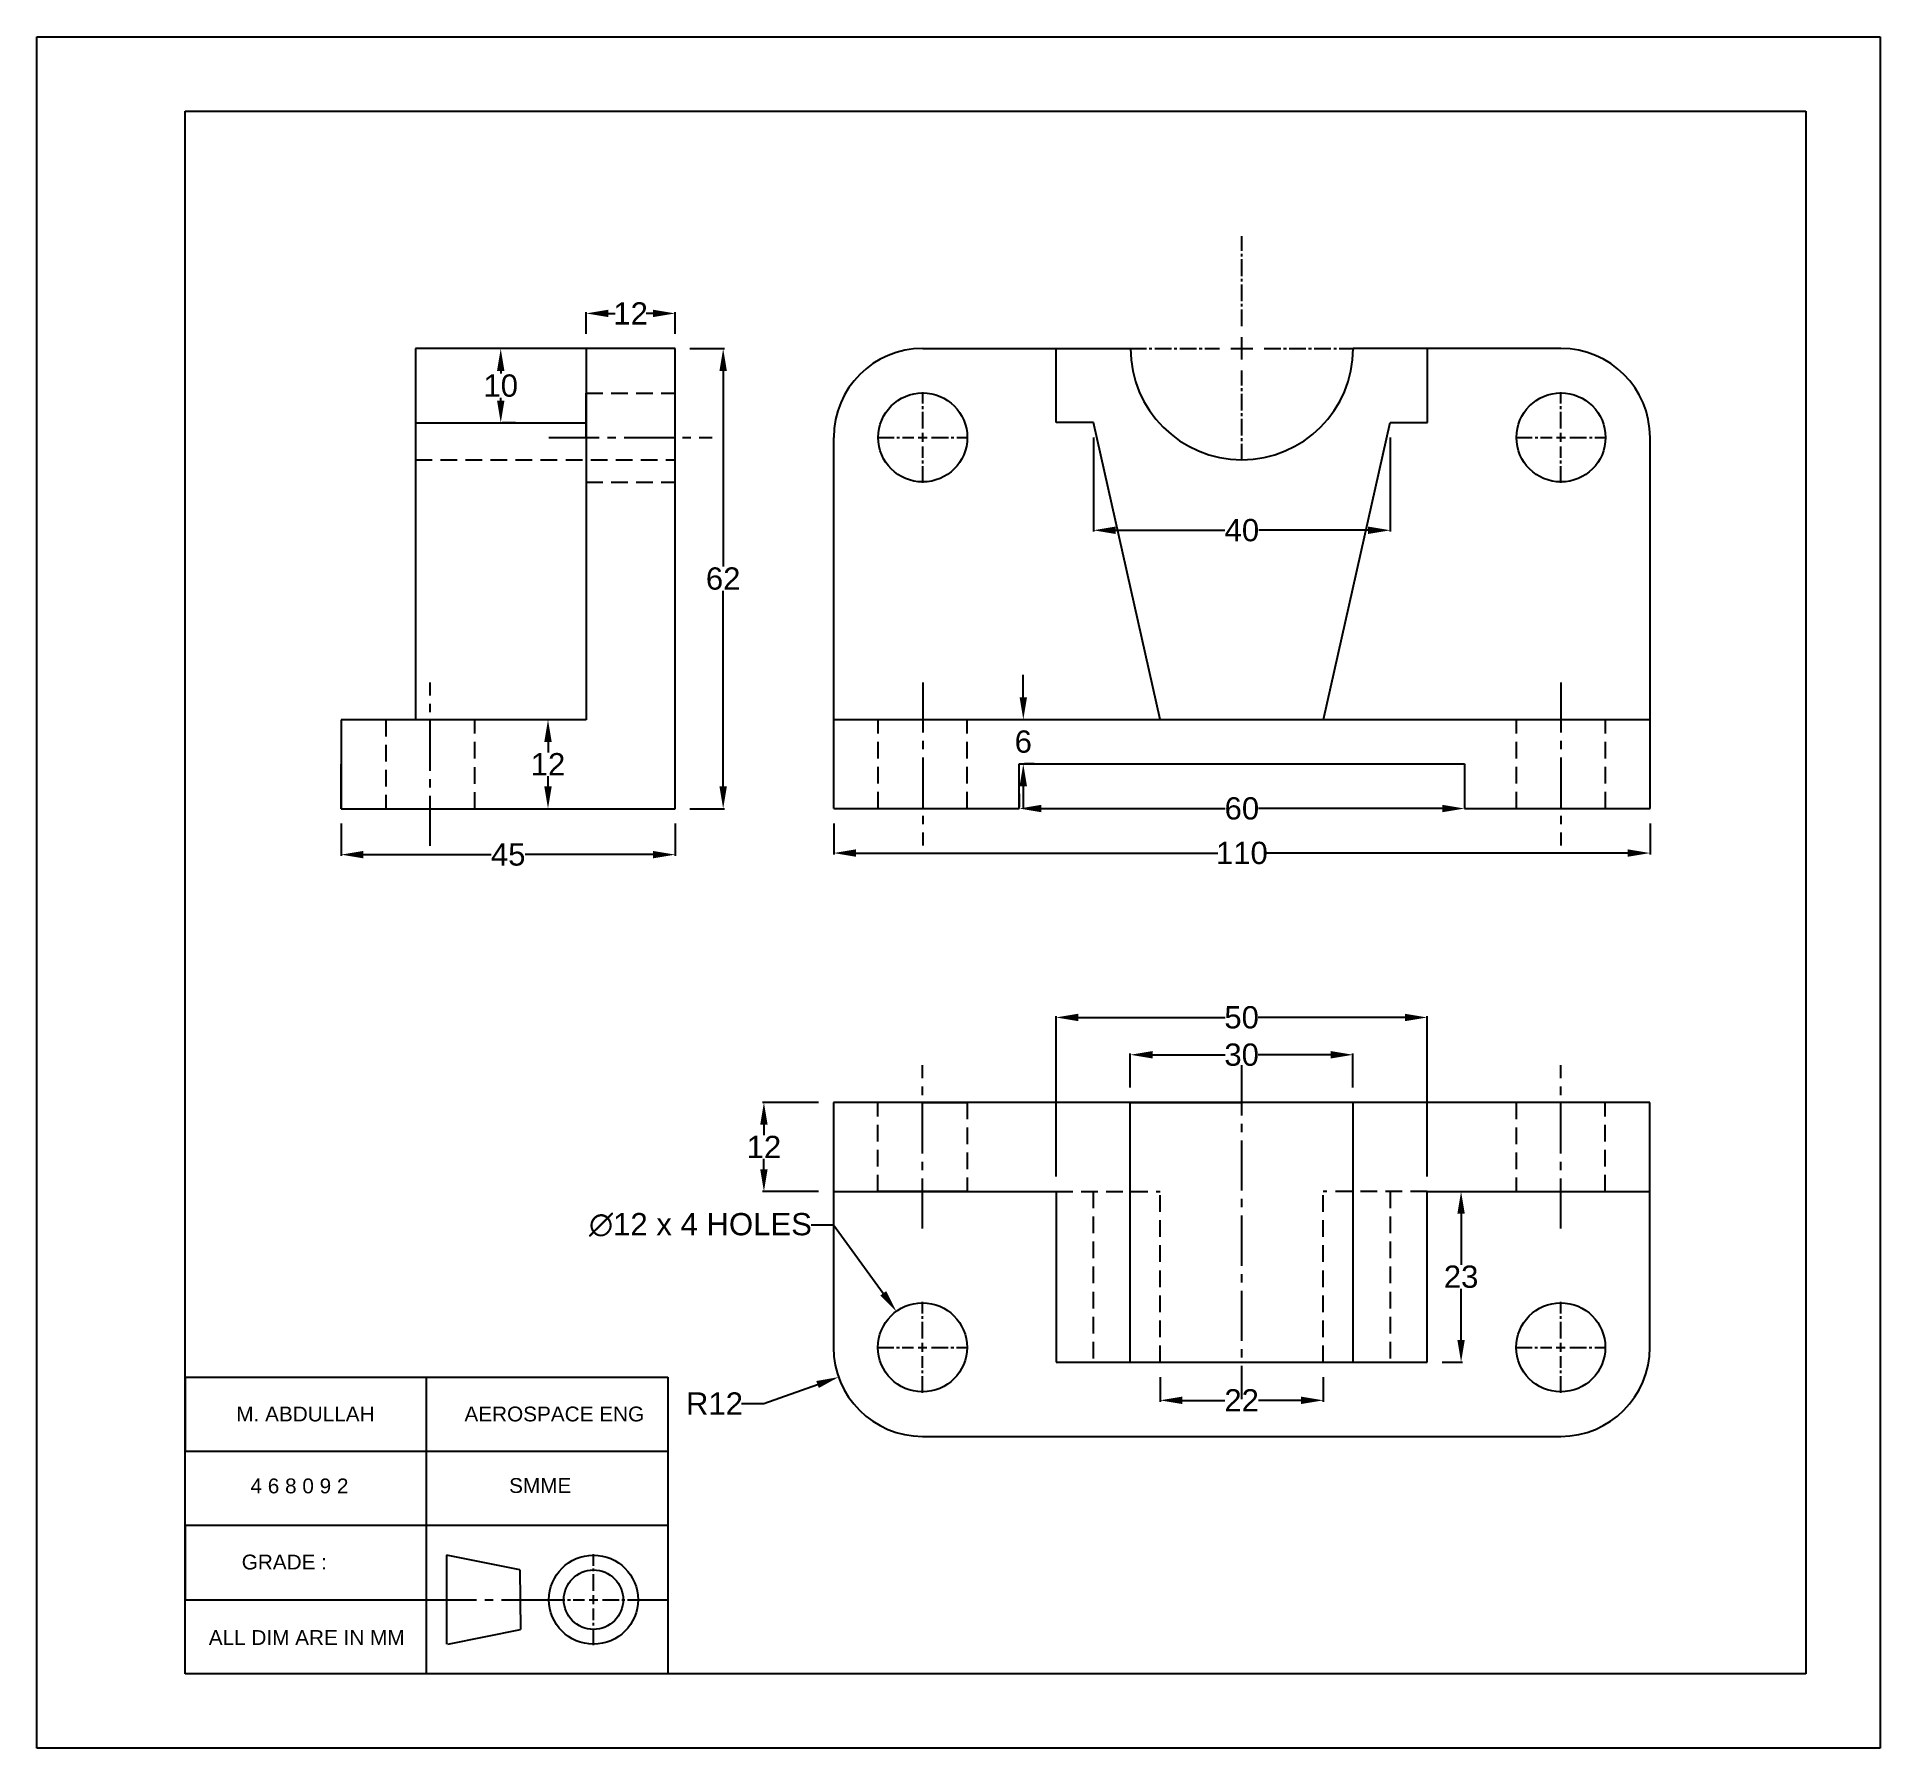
# Model space of a CAD drawing. Header units: inches. Extents: x 411 to 659, y 17 to 248.
import ezdxf

# ---------------------------------------------------------------- set-up
doc = ezdxf.new("R2010")
doc.units = ezdxf.units.IN
doc.header["$LTSCALE"] = 3
doc.header["$MEASUREMENT"] = 0
doc.linetypes.add('CENTER2', pattern=[1.125, 0.75, -0.125, 0.125, -0.125])
doc.linetypes.add('DASHED2', pattern=[0.375, 0.25, -0.125])
doc.styles.get("Standard").update_dxf_attribs({"font": 'arial.ttf'})
doc.dimstyles.get("Standard").update_dxf_attribs({"dimtxt": 3, "dimasz": 3, "dimexe": 0.18, "dimexo": 2, "dimgap": 0.09, "dimtad": 0, "dimtih": 1, "dimtoh": 1, "dimdec": 0, "dimzin": 0, "dimdsep": 46, "dimtxsty": 'Standard', "dimcen": 0.09, "dimclrd": 2, "dimclre": 2, "dimclrt": 3, "dimadec": 0, "dimazin": 0, "dimtfac": 1, "dimtdec": 0, "dimtofl": 0, "dimtmove": 0, "dimatfit": 3, "dimfxl": 1, "dimtolj": 1, "dimtzin": 0, "dimarcsym": 0})

# ---------------------------------------------------------------- blocks, each defined once
blk = doc.blocks.new('*U44')
at = {"color": 0, "linetype": 'CENTER2', "transparency": 16777216}
for p, q in [((0, 3), (0, 15.12)), ((-15.12, 0), (-3, 0)), ((3, 0), (15.12, 0)), ((0, -15.12), (0, -3))]:
    blk.add_line(p, q, dxfattribs=at)
at = {"color": 0, "linetype": 'Continuous', "transparency": 16777216}
for p, q in [((-1.5, 0), (1.5, 0)), ((0, -1.5), (0, 1.5))]:
    blk.add_line(p, q, dxfattribs=at)
blk = doc.blocks.new('*U45')
at = {"color": 0, "linetype": 'CENTER2', "transparency": 16777216}
for p, q in [((0, 1.2), (0, 6.12)), ((-6.12, 0), (-1.2, 0)), ((1.2, 0), (6.12, 0)), ((0, -6.12), (0, -1.2))]:
    blk.add_line(p, q, dxfattribs=at)
at = {"color": 0, "linetype": 'Continuous', "transparency": 16777216}
for p, q in [((-0.6, 0), (0.6, 0)), ((0, -0.6), (0, 0.6))]:
    blk.add_line(p, q, dxfattribs=at)
blk = doc.blocks.new('*U46')
at = {"color": 0, "linetype": 'CENTER2', "transparency": 16777216}
for p, q in [((0, 1.2), (0, 6.12)), ((-6.12, 0), (-1.2, 0)), ((1.2, 0), (6.12, 0)), ((0, -6.12), (0, -1.2))]:
    blk.add_line(p, q, dxfattribs=at)
at = {"color": 0, "linetype": 'Continuous', "transparency": 16777216}
for p, q in [((-0.6, 0), (0.6, 0)), ((0, -0.6), (0, 0.6))]:
    blk.add_line(p, q, dxfattribs=at)
blk = doc.blocks.new('*D49')
at = {"color": 2, "linetype": 'ByBlock', "lineweight": -2, "ltscale": 3, "transparency": 16777216}
for p, q in [((553.02, 193.8), (553.02, 181.11)), ((593.02, 193.8), (593.02, 181.11)), ((556.02, 181.29), (570.73, 181.29)), ((590.02, 181.29), (575.31, 181.29))]:
    blk.add_line(p, q, dxfattribs=at)
at = {"color": 2, "linetype": 'ByBlock', "ltscale": 3, "transparency": 16777216}
for points in [[(556.02, 181.79), (556.02, 180.79), (553.02, 181.29)], [(590.02, 181.79), (590.02, 180.79), (593.02, 181.29)]]:
    blk.add_solid(points, dxfattribs=at)
at = {"layer": 'Defpoints', "color": 0, "linetype": 'ByBlock', "ltscale": 3, "transparency": 16777216}
for p in [(553.02, 195.8), (593.02, 195.8), (593.02, 181.29)]:
    blk.add_point(p, dxfattribs=at)
at = {"color": 3, "linetype": 'ByBlock', "ltscale": 3, "transparency": 16777216, "insert": (573.02, 181.29), "char_height": 3, "attachment_point": 5}
blk.add_mtext('\\A1;40', dxfattribs=at)
blk = doc.blocks.new('*D50')
at = {"color": 2, "linetype": 'ByBlock', "lineweight": -2, "ltscale": 3, "transparency": 16777216}
for p, q in [((543.02, 145.8), (543.02, 143.98)), ((603.02, 145.8), (603.02, 143.98)), ((546.02, 143.8), (570.78, 143.8)), ((600.02, 143.8), (575.26, 143.8))]:
    blk.add_line(p, q, dxfattribs=at)
at = {"color": 2, "linetype": 'ByBlock', "ltscale": 3, "transparency": 16777216}
for points in [[(546.02, 144.3), (546.02, 143.3), (543.02, 143.8)], [(600.02, 144.3), (600.02, 143.3), (603.02, 143.8)]]:
    blk.add_solid(points, dxfattribs=at)
at = {"layer": 'Defpoints', "color": 0, "linetype": 'ByBlock', "ltscale": 3, "transparency": 16777216}
for p in [(543.02, 143.8), (603.02, 143.8), (603.02, 143.8)]:
    blk.add_point(p, dxfattribs=at)
at = {"color": 3, "linetype": 'ByBlock', "ltscale": 3, "transparency": 16777216, "insert": (573.02, 143.8), "char_height": 3, "attachment_point": 5}
blk.add_mtext('\\A1;60', dxfattribs=at)
blk = doc.blocks.new('*D51')
at = {"color": 2, "linetype": 'ByBlock', "lineweight": -2, "ltscale": 3, "transparency": 16777216}
for p, q in [((518.02, 141.8), (518.02, 137.62)), ((628.02, 141.8), (628.02, 137.62)), ((521.02, 137.8), (569.76, 137.8)), ((625.02, 137.8), (576.28, 137.8))]:
    blk.add_line(p, q, dxfattribs=at)
at = {"color": 2, "linetype": 'ByBlock', "ltscale": 3, "transparency": 16777216}
for points in [[(521.02, 138.3), (521.02, 137.3), (518.02, 137.8)], [(625.02, 138.3), (625.02, 137.3), (628.02, 137.8)]]:
    blk.add_solid(points, dxfattribs=at)
at = {"layer": 'Defpoints', "color": 0, "linetype": 'ByBlock', "ltscale": 3, "transparency": 16777216}
for p in [(518.02, 143.8), (628.02, 143.8), (628.02, 137.8)]:
    blk.add_point(p, dxfattribs=at)
at = {"color": 3, "linetype": 'ByBlock', "ltscale": 3, "transparency": 16777216, "insert": (573.02, 137.8), "char_height": 3, "attachment_point": 5}
blk.add_mtext('\\A1;110', dxfattribs=at)
blk = doc.blocks.new('*D52')
at = {"color": 2, "linetype": 'ByBlock', "lineweight": -2, "ltscale": 3, "transparency": 16777216}
for p, q in [((543.57, 158.8), (543.57, 161.8)), ((542.02, 155.8), (543.75, 155.8)), ((545.02, 149.8), (543.75, 149.8)), ((543.57, 146.8), (543.57, 143.8))]:
    blk.add_line(p, q, dxfattribs=at)
at = {"color": 2, "linetype": 'ByBlock', "ltscale": 3, "transparency": 16777216}
for points in [[(543.07, 158.8), (544.07, 158.8), (543.57, 155.8)], [(543.07, 146.8), (544.07, 146.8), (543.57, 149.8)]]:
    blk.add_solid(points, dxfattribs=at)
at = {"layer": 'Defpoints', "color": 0, "linetype": 'ByBlock', "ltscale": 3, "transparency": 16777216}
for p in [(540.02, 155.8), (543.57, 155.8), (543.02, 149.8)]:
    blk.add_point(p, dxfattribs=at)
at = {"color": 3, "linetype": 'ByBlock', "ltscale": 3, "transparency": 16777216, "insert": (543.57, 152.8), "char_height": 3, "attachment_point": 5}
blk.add_mtext('\\A1;6', dxfattribs=at)
blk = doc.blocks.new('*U47')
at = {"color": 0, "linetype": 'CENTER2', "transparency": 16777216}
for p, q in [((0, 1.2), (0, 6.12)), ((-6.12, 0), (-1.2, 0)), ((1.2, 0), (6.12, 0)), ((0, -6.12), (0, -1.2))]:
    blk.add_line(p, q, dxfattribs=at)
at = {"color": 0, "linetype": 'Continuous', "transparency": 16777216}
for p, q in [((-0.6, 0), (0.6, 0)), ((0, -0.6), (0, 0.6))]:
    blk.add_line(p, q, dxfattribs=at)
blk = doc.blocks.new('*U48')
at = {"color": 0, "linetype": 'CENTER2', "transparency": 16777216}
for p, q in [((0, 1.2), (0, 6.12)), ((-6.12, 0), (-1.2, 0)), ((1.2, 0), (6.12, 0)), ((0, -6.12), (0, -1.2))]:
    blk.add_line(p, q, dxfattribs=at)
at = {"color": 0, "linetype": 'Continuous', "transparency": 16777216}
for p, q in [((-0.6, 0), (0.6, 0)), ((0, -0.6), (0, 0.6))]:
    blk.add_line(p, q, dxfattribs=at)
blk = doc.blocks.new('*D53')
at = {"color": 2, "linetype": 'ByBlock', "lineweight": -2, "ltscale": 3, "transparency": 16777216}
for p, q in [((561.99, 67.2), (561.99, 63.88)), ((583.99, 67.2), (583.99, 63.88)), ((564.99, 64.06), (570.74, 64.06)), ((580.99, 64.06), (575.24, 64.06))]:
    blk.add_line(p, q, dxfattribs=at)
at = {"color": 2, "linetype": 'ByBlock', "ltscale": 3, "transparency": 16777216}
for points in [[(564.99, 64.56), (564.99, 63.56), (561.99, 64.06)], [(580.99, 64.56), (580.99, 63.56), (583.99, 64.06)]]:
    blk.add_solid(points, dxfattribs=at)
at = {"layer": 'Defpoints', "color": 0, "linetype": 'ByBlock', "ltscale": 3, "transparency": 16777216}
for p in [(561.99, 69.2), (583.99, 69.2), (583.99, 64.06)]:
    blk.add_point(p, dxfattribs=at)
at = {"color": 3, "linetype": 'ByBlock', "ltscale": 3, "transparency": 16777216, "insert": (572.99, 64.06), "char_height": 3, "attachment_point": 5}
blk.add_mtext('\\A1;22', dxfattribs=at)
blk = doc.blocks.new('*D54')
at = {"color": 2, "linetype": 'ByBlock', "lineweight": -2, "ltscale": 3, "transparency": 16777216}
for p, q in [((599.99, 92.2), (602.74, 92.2)), ((602.56, 89.2), (602.56, 82.32)), ((602.56, 72.2), (602.56, 79.07)), ((599.99, 69.2), (602.74, 69.2))]:
    blk.add_line(p, q, dxfattribs=at)
at = {"color": 2, "linetype": 'ByBlock', "ltscale": 3, "transparency": 16777216}
for points in [[(602.06, 89.2), (603.06, 89.2), (602.56, 92.2)], [(602.06, 72.2), (603.06, 72.2), (602.56, 69.2)]]:
    blk.add_solid(points, dxfattribs=at)
at = {"layer": 'Defpoints', "color": 0, "linetype": 'ByBlock', "ltscale": 3, "transparency": 16777216}
for p in [(597.99, 92.2), (597.99, 69.2), (602.56, 69.2)]:
    blk.add_point(p, dxfattribs=at)
at = {"color": 3, "linetype": 'ByBlock', "ltscale": 3, "transparency": 16777216, "insert": (602.56, 80.7), "char_height": 3, "attachment_point": 5}
blk.add_mtext('\\A1;23', dxfattribs=at)
blk = doc.blocks.new('*D55')
at = {"color": 2, "linetype": 'ByBlock', "lineweight": -2, "ltscale": 3, "transparency": 16777216}
for p, q in [((515.99, 104.2), (508.44, 104.2)), ((508.62, 101.2), (508.62, 99.79)), ((508.62, 95.2), (508.62, 96.6)), ((515.99, 92.2), (508.44, 92.2))]:
    blk.add_line(p, q, dxfattribs=at)
at = {"color": 2, "linetype": 'ByBlock', "ltscale": 3, "transparency": 16777216}
for points in [[(508.12, 101.2), (509.12, 101.2), (508.62, 104.2)], [(508.12, 95.2), (509.12, 95.2), (508.62, 92.2)]]:
    blk.add_solid(points, dxfattribs=at)
at = {"layer": 'Defpoints', "color": 0, "linetype": 'ByBlock', "ltscale": 3, "transparency": 16777216}
for p in [(517.99, 104.2), (508.62, 92.2), (517.99, 92.2)]:
    blk.add_point(p, dxfattribs=at)
at = {"color": 3, "linetype": 'ByBlock', "ltscale": 3, "transparency": 16777216, "insert": (508.62, 98.2), "char_height": 3, "attachment_point": 5}
blk.add_mtext('\\A1;12', dxfattribs=at)
blk = doc.blocks.new('*D56')
at = {"color": 2, "linetype": 'ByBlock', "lineweight": -2, "ltscale": 3, "transparency": 16777216}
for p, q in [((557.99, 106.2), (557.99, 110.8)), ((560.99, 110.62), (570.76, 110.62)), ((584.99, 110.62), (575.22, 110.62)), ((587.99, 106.2), (587.99, 110.8))]:
    blk.add_line(p, q, dxfattribs=at)
at = {"color": 2, "linetype": 'ByBlock', "ltscale": 3, "transparency": 16777216}
for points in [[(560.99, 111.12), (560.99, 110.12), (557.99, 110.62)], [(584.99, 111.12), (584.99, 110.12), (587.99, 110.62)]]:
    blk.add_solid(points, dxfattribs=at)
at = {"layer": 'Defpoints', "color": 0, "linetype": 'ByBlock', "ltscale": 3, "transparency": 16777216}
for p in [(587.99, 110.62), (557.99, 104.2), (587.99, 104.2)]:
    blk.add_point(p, dxfattribs=at)
at = {"color": 3, "linetype": 'ByBlock', "ltscale": 3, "transparency": 16777216, "insert": (572.99, 110.62), "char_height": 3, "attachment_point": 5}
blk.add_mtext('\\A1;30', dxfattribs=at)
blk = doc.blocks.new('*D57')
at = {"color": 2, "linetype": 'ByBlock', "lineweight": -2, "ltscale": 3, "transparency": 16777216}
for p, q in [((547.99, 94.2), (547.99, 115.83)), ((550.99, 115.65), (570.75, 115.65)), ((594.99, 115.65), (575.22, 115.65)), ((597.99, 94.2), (597.99, 115.83))]:
    blk.add_line(p, q, dxfattribs=at)
at = {"color": 2, "linetype": 'ByBlock', "ltscale": 3, "transparency": 16777216}
for points in [[(550.99, 116.15), (550.99, 115.15), (547.99, 115.65)], [(594.99, 116.15), (594.99, 115.15), (597.99, 115.65)]]:
    blk.add_solid(points, dxfattribs=at)
at = {"layer": 'Defpoints', "color": 0, "linetype": 'ByBlock', "ltscale": 3, "transparency": 16777216}
for p in [(597.99, 115.65), (547.99, 92.2), (597.99, 92.2)]:
    blk.add_point(p, dxfattribs=at)
at = {"color": 3, "linetype": 'ByBlock', "ltscale": 3, "transparency": 16777216, "insert": (572.99, 115.65), "char_height": 3, "attachment_point": 5}
blk.add_mtext('\\A1;50', dxfattribs=at)
blk = doc.blocks.new('*D58')
at = {"color": 2, "linetype": 'ByBlock', "lineweight": -2, "ltscale": 3, "transparency": 16777216}
for p, q in [((514.99, 87.7), (517.99, 87.7)), ((517.99, 87.7), (524.69, 78.48)), ((529.9, 71.2), (530.08, 71.2)), ((529.99, 71.11), (529.99, 71.29))]:
    blk.add_line(p, q, dxfattribs=at)
at = {"color": 2, "linetype": 'ByBlock', "ltscale": 3, "transparency": 16777216}
blk.add_solid([(525.1, 78.77), (524.29, 78.18), (526.46, 76.05)], dxfattribs=at)
at = {"layer": 'Defpoints', "color": 0, "linetype": 'ByBlock', "ltscale": 3, "transparency": 16777216}
for p in [(526.46, 76.05), (533.52, 66.35)]:
    blk.add_point(p, dxfattribs=at)
at = {"color": 3, "linetype": 'ByBlock', "ltscale": 3, "transparency": 16777216, "insert": (500.07, 87.7), "char_height": 3, "attachment_point": 5}
blk.add_mtext('\\A1;∅12 x 4 HOLES', dxfattribs=at)
blk = doc.blocks.new('*D59')
at = {"color": 2, "linetype": 'ByBlock', "lineweight": -2, "ltscale": 3, "transparency": 16777216}
for p, q in [((529.9, 71.2), (530.08, 71.2)), ((529.99, 71.11), (529.99, 71.29)), ((508.62, 63.63), (515.85, 66.19)), ((505.62, 63.63), (508.62, 63.63))]:
    blk.add_line(p, q, dxfattribs=at)
at = {"color": 2, "linetype": 'ByBlock', "ltscale": 3, "transparency": 16777216}
blk.add_solid([(515.68, 66.66), (516.02, 65.72), (518.68, 67.19)], dxfattribs=at)
at = {"layer": 'Defpoints', "color": 0, "linetype": 'ByBlock', "ltscale": 3, "transparency": 16777216}
for p in [(529.99, 71.2), (518.68, 67.19)]:
    blk.add_point(p, dxfattribs=at)
at = {"color": 3, "linetype": 'ByBlock', "ltscale": 3, "transparency": 16777216, "insert": (501.96, 63.63), "char_height": 3, "attachment_point": 5}
blk.add_mtext('\\A1;R12', dxfattribs=at)
blk = doc.blocks.new('*D65')
at = {"color": 2, "linetype": 'ByBlock', "lineweight": -2, "ltscale": 3, "transparency": 16777216}
for p, q in [((475.16, 205.77), (473.34, 205.77)), ((473.16, 202.77), (473.16, 202.4)), ((473.16, 198.77), (473.16, 199.15)), ((475.16, 195.77), (473.34, 195.77))]:
    blk.add_line(p, q, dxfattribs=at)
at = {"color": 2, "linetype": 'ByBlock', "ltscale": 3, "transparency": 16777216}
for points in [[(472.66, 202.77), (473.66, 202.77), (473.16, 205.77)], [(472.66, 198.77), (473.66, 198.77), (473.16, 195.77)]]:
    blk.add_solid(points, dxfattribs=at)
at = {"layer": 'Defpoints', "color": 0, "linetype": 'ByBlock', "ltscale": 3, "transparency": 16777216}
for p in [(473.16, 205.77), (473.16, 205.77), (473.16, 195.77)]:
    blk.add_point(p, dxfattribs=at)
at = {"color": 3, "linetype": 'ByBlock', "ltscale": 3, "transparency": 16777216, "insert": (473.16, 200.77), "char_height": 3, "attachment_point": 5}
blk.add_mtext('\\A1;10', dxfattribs=at)
blk = doc.blocks.new('*D66')
at = {"color": 2, "linetype": 'ByBlock', "lineweight": -2, "ltscale": 3, "transparency": 16777216}
for p, q in [((451.66, 141.77), (451.66, 137.41)), ((496.66, 141.77), (496.66, 137.41)), ((454.66, 137.59), (471.85, 137.59)), ((493.66, 137.59), (476.47, 137.59))]:
    blk.add_line(p, q, dxfattribs=at)
at = {"color": 2, "linetype": 'ByBlock', "ltscale": 3, "transparency": 16777216}
for points in [[(454.66, 138.09), (454.66, 137.09), (451.66, 137.59)], [(493.66, 138.09), (493.66, 137.09), (496.66, 137.59)]]:
    blk.add_solid(points, dxfattribs=at)
at = {"layer": 'Defpoints', "color": 0, "linetype": 'ByBlock', "ltscale": 3, "transparency": 16777216}
for p in [(451.66, 143.77), (496.66, 143.77), (496.66, 137.59)]:
    blk.add_point(p, dxfattribs=at)
at = {"color": 3, "linetype": 'ByBlock', "ltscale": 3, "transparency": 16777216, "insert": (474.16, 137.59), "char_height": 3, "attachment_point": 5}
blk.add_mtext('\\A1;45', dxfattribs=at)
blk = doc.blocks.new('*D67')
at = {"color": 2, "linetype": 'ByBlock', "lineweight": -2, "ltscale": 3, "transparency": 16777216}
for p, q in [((482.66, 155.77), (479.35, 155.77)), ((479.53, 152.77), (479.53, 151.37)), ((479.53, 146.77), (479.53, 148.18)), ((476.16, 143.77), (479.71, 143.77))]:
    blk.add_line(p, q, dxfattribs=at)
at = {"color": 2, "linetype": 'ByBlock', "ltscale": 3, "transparency": 16777216}
for points in [[(479.03, 152.77), (480.03, 152.77), (479.53, 155.77)], [(479.03, 146.77), (480.03, 146.77), (479.53, 143.77)]]:
    blk.add_solid(points, dxfattribs=at)
at = {"layer": 'Defpoints', "color": 0, "linetype": 'ByBlock', "ltscale": 3, "transparency": 16777216}
for p in [(484.66, 155.77), (474.16, 143.77), (479.53, 143.77)]:
    blk.add_point(p, dxfattribs=at)
at = {"color": 3, "linetype": 'ByBlock', "ltscale": 3, "transparency": 16777216, "insert": (479.53, 149.77), "char_height": 3, "attachment_point": 5}
blk.add_mtext('\\A1;12', dxfattribs=at)
blk = doc.blocks.new('*D68')
at = {"color": 2, "linetype": 'ByBlock', "lineweight": -2, "ltscale": 3, "transparency": 16777216}
for p, q in [((498.66, 205.77), (503.31, 205.77)), ((503.13, 202.77), (503.13, 176.4)), ((503.13, 146.77), (503.13, 173.15)), ((498.66, 143.77), (503.31, 143.77))]:
    blk.add_line(p, q, dxfattribs=at)
at = {"color": 2, "linetype": 'ByBlock', "ltscale": 3, "transparency": 16777216}
for points in [[(502.63, 202.77), (503.63, 202.77), (503.13, 205.77)], [(502.63, 146.77), (503.63, 146.77), (503.13, 143.77)]]:
    blk.add_solid(points, dxfattribs=at)
at = {"layer": 'Defpoints', "color": 0, "linetype": 'ByBlock', "ltscale": 3, "transparency": 16777216}
for p in [(496.66, 205.77), (496.66, 143.77), (503.13, 143.77)]:
    blk.add_point(p, dxfattribs=at)
at = {"color": 3, "linetype": 'ByBlock', "ltscale": 3, "transparency": 16777216, "insert": (503.13, 174.77), "char_height": 3, "attachment_point": 5}
blk.add_mtext('\\A1;62', dxfattribs=at)
blk = doc.blocks.new('*D69')
at = {"color": 2, "linetype": 'ByBlock', "lineweight": -2, "ltscale": 3, "transparency": 16777216}
for p, q in [((484.66, 207.77), (484.66, 210.69)), ((487.66, 210.51), (488.58, 210.51)), ((493.66, 210.51), (492.74, 210.51)), ((496.66, 207.77), (496.66, 210.69))]:
    blk.add_line(p, q, dxfattribs=at)
at = {"color": 2, "linetype": 'ByBlock', "ltscale": 3, "transparency": 16777216}
for points in [[(487.66, 211.01), (487.66, 210.01), (484.66, 210.51)], [(493.66, 211.01), (493.66, 210.01), (496.66, 210.51)]]:
    blk.add_solid(points, dxfattribs=at)
at = {"layer": 'Defpoints', "color": 0, "linetype": 'ByBlock', "ltscale": 3, "transparency": 16777216}
for p in [(484.66, 210.51), (484.66, 205.77), (496.66, 205.77)]:
    blk.add_point(p, dxfattribs=at)
at = {"color": 3, "linetype": 'ByBlock', "ltscale": 3, "transparency": 16777216, "insert": (490.66, 210.51), "char_height": 3, "attachment_point": 5}
blk.add_mtext('\\A1;12', dxfattribs=at)
blk = doc.blocks.new('*U72')
at = {"color": 0, "linetype": 'CENTER2', "transparency": 16777216}
for p, q in [((0, 1.2), (0, 6.12)), ((-6.12, 0), (-1.2, 0)), ((1.2, 0), (6.12, 0)), ((0, -6.12), (0, -1.2))]:
    blk.add_line(p, q, dxfattribs=at)
at = {"color": 0, "linetype": 'Continuous', "transparency": 16777216}
for p, q in [((-0.6, 0), (0.6, 0)), ((0, -0.6), (0, 0.6))]:
    blk.add_line(p, q, dxfattribs=at)

msp = doc.modelspace()

# ---------------------------------------------------------------- linework, layer by layer
at = {"linetype": 'ByBlock', "ltscale": 3}
for p, q in [((410.66, 237.77), (410.66, 247.77)), ((410.66, 247.77), (649.02, 247.77)), ((649.02, 247.77), (659.02, 247.77)), ((659.02, 247.77), (659.02, 27.2)), ((410.66, 27.2), (410.66, 237.77)), ((430.66, 205.77), (430.66, 237.77)), ((430.66, 237.77), (628.02, 237.77)), ((628.02, 237.77), (649.02, 237.77)), ((649.02, 237.77), (649.02, 59.2)), ((430.66, 143.77), (430.66, 205.77)), ((484.66, 205.77), (461.66, 205.77)), ((461.66, 205.77), (461.66, 195.77)), ((496.66, 205.77), (484.66, 205.77)), ((484.66, 205.77), (484.66, 155.77)), ((496.66, 143.77), (496.66, 205.77)), ((484.66, 193.77), (484.66, 199.77)), ((461.66, 195.77), (484.66, 195.77)), ((461.66, 195.77), (461.66, 155.77)), ((461.66, 195.77), (461.66, 190.77)), ((628.02, 143.8), (628.02, 175.21)), ((484.66, 155.77), (451.66, 155.77)), ((451.66, 155.77), (451.66, 143.77)), ((463.66, 155.77), (457.66, 155.77)), ((451.66, 143.77), (451.66, 149.77)), ((430.66, 27.2), (430.66, 143.77)), ((451.66, 143.77), (496.66, 143.77)), ((457.66, 143.77), (469.66, 143.77)), ((627.99, 104.2), (517.99, 104.2)), ((517.99, 104.2), (517.99, 71.2)), ((517.99, 104.2), (517.99, 92.2)), ((529.99, 104.2), (535.99, 104.2)), ((557.99, 69.2), (557.99, 104.2)), ((557.99, 104.2), (572.99, 104.2)), ((627.99, 104.2), (587.99, 104.2)), ((587.99, 104.2), (587.99, 69.2)), ((627.99, 71.2), (627.99, 104.2)), ((517.99, 92.2), (547.99, 92.2)), ((517.99, 92.2), (547.99, 92.2)), ((535.99, 92.2), (523.99, 92.2)), ((547.99, 92.2), (547.99, 69.2)), ((597.99, 69.2), (597.99, 92.2)), ((597.99, 92.2), (627.99, 92.2)), ((430.66, 27.2), (430.66, 67.2)), ((430.66, 67.2), (495.66, 67.2)), ((430.66, 67.2), (430.66, 57.2)), ((430.66, 67.2), (430.66, 57.2)), ((463.16, 27.2), (463.16, 67.2)), ((495.66, 67.2), (495.66, 27.2)), ((547.99, 69.2), (557.99, 69.2)), ((557.99, 69.2), (587.99, 69.2)), ((557.99, 69.2), (561.99, 69.2)), ((587.99, 69.2), (597.99, 69.2)), ((430.66, 57.2), (495.66, 57.2)), ((495.66, 57.2), (495.66, 47.2)), ((529.99, 59.2), (615.99, 59.2)), ((649.02, 59.2), (649.02, 27.2)), ((495.66, 47.2), (430.66, 47.2)), ((430.66, 47.2), (430.66, 37.2)), ((475.75, 41.2), (465.85, 43.2)), ((465.85, 43.2), (465.85, 31.2)), ((475.75, 41.2), (475.84, 33.2)), ((430.66, 37.2), (463.16, 37.2)), ((466.02, 31.2), (475.84, 33.2)), ((410.66, 17.2), (410.66, 27.2)), ((649.02, 27.2), (430.66, 27.2)), ((495.66, 27.2), (430.66, 27.2)), ((659.02, 27.2), (659.02, 17.2)), ((659.02, 17.2), (410.66, 17.2))]:
    msp.add_line(p, q, dxfattribs=at)
for p, q in [((530.02, 205.8), (558.02, 205.8)), ((530.02, 205.8), (553.02, 205.8)), ((548.02, 195.8), (548.02, 205.8)), ((616.02, 205.8), (588.02, 205.8)), ((616.02, 205.8), (593.02, 205.8)), ((598.02, 195.8), (598.02, 205.8)), ((518.02, 143.8), (518.02, 193.8)), ((553.02, 195.8), (548.02, 195.8)), ((562.02, 155.8), (553.02, 195.8)), ((584.02, 155.8), (593.02, 195.8)), ((593.02, 195.8), (598.02, 195.8)), ((628.02, 143.8), (628.02, 193.8)), ((518.02, 143.8), (518.02, 155.8)), ((518.02, 155.8), (628.02, 155.8)), ((518.02, 155.8), (562.02, 155.8)), ((562.02, 155.8), (584.02, 155.8)), ((543.02, 143.8), (543.02, 149.8)), ((543.02, 149.8), (603.02, 149.8)), ((603.02, 149.8), (603.02, 143.8)), ((518.02, 143.8), (543.02, 143.8)), ((603.02, 143.8), (628.02, 143.8))]:
    msp.add_line(p, q)
at = {"color": 30, "linetype": 'DASHED2', "ltscale": 3, "true_color": 0xf8991e}
for p, q in [((484.66, 199.77), (496.66, 199.77)), ((461.66, 190.77), (496.66, 190.77)), ((484.66, 187.77), (496.66, 187.77)), ((457.66, 155.77), (457.66, 143.77)), ((469.66, 143.77), (469.66, 155.77)), ((524.02, 143.8), (524.02, 155.8)), ((536.02, 143.8), (536.02, 155.8)), ((610.02, 143.8), (610.02, 155.8)), ((622.02, 143.8), (622.02, 155.8)), ((523.99, 92.2), (523.99, 104.2)), ((535.99, 104.2), (535.99, 92.2)), ((609.99, 104.2), (609.99, 92.2)), ((621.99, 92.2), (621.99, 104.2)), ((547.99, 92.2), (561.99, 92.2)), ((552.99, 92.2), (552.99, 69.2)), ((561.99, 69.2), (561.99, 92.2)), ((583.99, 69.2), (583.99, 92.2)), ((597.99, 92.2), (583.99, 92.2)), ((592.99, 92.2), (592.99, 69.2))]:
    msp.add_line(p, q, dxfattribs=at)
at = {"color": 30, "linetype": 'CENTER2', "ltscale": 3, "true_color": 0xf8991e}
for p, q in [((479.66, 193.77), (501.66, 193.77)), ((463.66, 138.77), (463.66, 160.77)), ((530.02, 160.8), (530.02, 138.8)), ((616.02, 160.8), (616.02, 138.8)), ((529.99, 87.2), (529.99, 109.2)), ((572.99, 109.2), (572.99, 64.2)), ((615.99, 87.2), (615.99, 109.2))]:
    msp.add_line(p, q, dxfattribs=at)
at = {"ltscale": 3}
for p, q in [((530.02, 155.8), (536.02, 155.8)), ((530.02, 143.8), (536.02, 143.8))]:
    msp.add_line(p, q, dxfattribs=at)
at = {"linetype": 'CENTER2', "ltscale": 3}
for p, q in [((463.16, 37.2), (479.66, 37.2)), ((491.66, 37.2), (495.66, 37.2))]:
    msp.add_line(p, q, dxfattribs=at)
at = {"ltscale": 3}
for centre in [(530.02, 193.8), (616.02, 193.8)]:
    msp.add_circle(centre, 6, dxfattribs=at)
at = {"linetype": 'ByBlock', "ltscale": 3}
for centre, radius in [((529.99, 71.2), 6), ((615.99, 71.2), 6), ((485.66, 37.2), 6), ((485.66, 37.2), 4)]:
    msp.add_circle(centre, radius, dxfattribs=at)
for centre, radius, start, end in [((530.02, 193.8), 12, 90, 180), ((573.02, 205.8), 15, 180, 0), ((616.02, 193.8), 12, 0, 90)]:
    msp.add_arc(centre, radius, start, end)
for centre, start, end in [((529.99, 71.2), 180, 270), ((615.99, 71.2), 270, 0)]:
    msp.add_arc(centre, 12, start, end, dxfattribs=at)

# ---------------------------------------------------------------- block references
at = {"color": 30, "linetype": 'CENTER2', "true_color": 0xf8991e}
for name, p in [('*U44', (573.02, 205.8)), ('*U45', (530.02, 193.8)), ('*U46', (616.02, 193.8)), ('*U47', (529.99, 71.2)), ('*U48', (615.99, 71.2))]:
    msp.add_blockref(name, p, dxfattribs=at)
at = {"linetype": 'CENTER2'}
msp.add_blockref('*U72', (485.66, 37.2), dxfattribs=at)

# ---------------------------------------------------------------- texts
at = {"linetype": 'ByBlock', "ltscale": 3, "insert": (437.53, 63.22), "char_height": 2, "width": 32.5, "attachment_point": 1}
msp.add_mtext('M. ABDULLAH', dxfattribs=at)
at = {"linetype": 'ByBlock', "ltscale": 3, "char_height": 2, "attachment_point": 1}
for s, width, heights, insert in [('AEROSPACE ENG', 32.5, [6.217248937900877e-15], (468.27, 63.22)), ('4 6 8 0 9 2', 32.5, [0], (439.44, 53.53)), ('SMME', 16.25, [0], (474.29, 53.58)), ('GRADE :', 32.5, [0], (438.26, 43.27)), ('ALL DIM ARE IN MM', 32.5, [0], (433.82, 33.1))]:
    msp.add_mtext_dynamic_manual_height_columns(s, width=width, gutter_width=1, heights=heights, dxfattribs=dict(at, insert=insert))

# ---------------------------------------------------------------- dimensions: what is measured, and where the dimension line sits
at = {"linetype": 'ByBlock', "ltscale": 3}
for base, p1, p2, picture, middle in [((484.66, 210.51), (496.66, 205.77), (484.66, 205.77), '*D69', (490.66, 210.51)), ((593.02, 181.29), (553.02, 195.8), (593.02, 195.8), '*D49', (573.02, 181.29)), ((496.66, 137.59), (451.66, 143.77), (496.66, 143.77), '*D66', (474.16, 137.59)), ((597.99, 115.65), (547.99, 92.2), (597.99, 92.2), '*D57', (572.99, 115.65)), ((587.99, 110.62), (557.99, 104.2), (587.99, 104.2), '*D56', (572.99, 110.62)), ((583.99, 64.06), (561.99, 69.2), (583.99, 69.2), '*D53', (572.99, 64.06))]:
    dim = msp.add_linear_dim(base=base, p1=p1, p2=p2, dimstyle='Standard', dxfattribs=at)
    dim.commit()
    dim.dimension.update_dxf_attribs({"geometry": picture, "text_midpoint": middle})
for base, p1, p2, picture, middle in [((473.16, 205.77), (473.16, 195.77), (473.16, 205.77), '*D65', (473.16, 200.77)), ((503.13, 143.77), (496.66, 205.77), (496.66, 143.77), '*D68', (503.13, 174.77)), ((543.57, 155.8), (543.02, 149.8), (540.02, 155.8), '*D52', (543.57, 152.8)), ((479.53, 143.77), (484.66, 155.77), (474.16, 143.77), '*D67', (479.53, 149.77)), ((508.62, 92.2), (517.99, 104.2), (517.99, 92.2), '*D55', (508.62, 98.2)), ((602.56, 69.2), (597.99, 92.2), (597.99, 69.2), '*D54', (602.56, 80.7))]:
    dim = msp.add_linear_dim(base=base, p1=p1, p2=p2, angle=90, dimstyle='Standard', dxfattribs=at)
    dim.commit()
    dim.dimension.update_dxf_attribs({"geometry": picture, "text_midpoint": middle})
dim = msp.add_linear_dim(base=(603.02, 143.8), p1=(543.02, 143.8), p2=(603.02, 143.8), dimstyle='Standard', override={"dimtmove": 0}, dxfattribs=at)
dim.commit()
dim.dimension.update_dxf_attribs({"geometry": '*D50', "text_midpoint": (573.02, 143.8)})
dim = msp.add_linear_dim(base=(628.02, 137.8), p1=(518.02, 143.8), p2=(628.02, 143.8), dimstyle='Standard', override={"dimtmove": 0}, dxfattribs=at)
dim.commit()
dim.dimension.update_dxf_attribs({"geometry": '*D51', "text_midpoint": (573.02, 137.8), "dimtype": 160})
dim = msp.add_diameter_dim_2p(p1=(533.52, 66.35), p2=(526.46, 76.05), text='<> x 4 HOLES', dimstyle='Standard', dxfattribs=at)
dim.commit()
dim.dimension.update_dxf_attribs({"geometry": '*D58', "text_midpoint": (500.07, 87.7), "dimtype": 163})
dim = msp.add_radius_dim(center=(529.99, 71.2), mpoint=(518.68, 67.19), dimstyle='Standard', dxfattribs=at)
dim.commit()
dim.dimension.update_dxf_attribs({"geometry": '*D59', "text_midpoint": (501.96, 63.63), "dimtype": 164})

doc.saveas('drawing.dxf')
